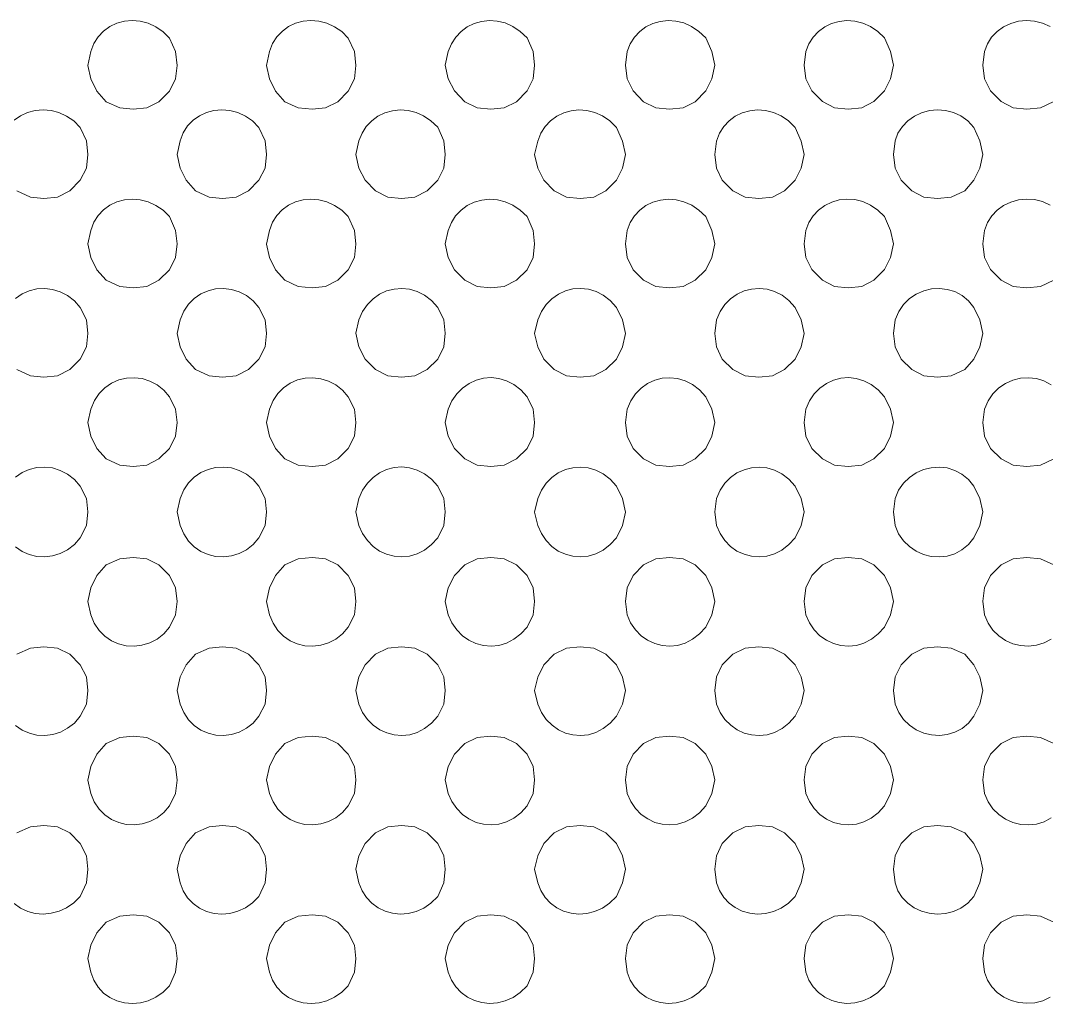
# Model space of a CAD drawing. Extents: x 0 to 248, y -13 to 228.
# Drawn here: x 93.49 to 110.93, y 41.18 to 57.89 of the extents above; entities that cross this region are included whole.
import ezdxf

# ---------------------------------------------------------------- set-up
doc = ezdxf.new("R2010")
doc.units = 0
doc.layers.add('GEOMETRY', color=7, linetype='Continuous')

msp = doc.modelspace()

# ---------------------------------------------------------------- linework, layer by layer
at = {"layer": 'GEOMETRY', "lineweight": 13}
for points in [[(96.153, 57.131), (96.126, 57.364), (96.024, 57.595), (95.911, 57.704), (95.788, 57.788), (95.658, 57.847), (95.523, 57.882), (95.388, 57.894), (95.255, 57.882), (95.127, 57.848), (95.008, 57.792), (94.901, 57.715), (94.809, 57.618), (94.736, 57.501), (94.683, 57.364), (94.632, 57.131), (94.683, 56.9), (94.787, 56.694), (94.942, 56.513), (95.174, 56.411), (95.406, 56.384), (95.637, 56.411), (95.842, 56.513), (96.024, 56.694), (96.126, 56.9), (96.153, 57.131)], [(99.191, 57.131), (99.165, 57.364), (99.061, 57.595), (98.949, 57.705), (98.826, 57.789), (98.696, 57.848), (98.562, 57.883), (98.426, 57.894), (98.293, 57.882), (98.166, 57.848), (98.047, 57.792), (97.94, 57.715), (97.848, 57.618), (97.775, 57.5), (97.723, 57.364), (97.671, 57.131), (97.723, 56.9), (97.826, 56.694), (97.981, 56.513), (98.212, 56.411), (98.445, 56.386), (98.675, 56.411), (98.881, 56.513), (99.061, 56.694), (99.165, 56.9), (99.191, 57.131)], [(102.23, 57.132), (102.204, 57.364), (102.101, 57.597), (101.985, 57.709), (101.86, 57.794), (101.728, 57.852), (101.594, 57.885), (101.46, 57.893), (101.328, 57.879), (101.202, 57.842), (101.085, 57.784), (100.979, 57.707), (100.888, 57.61), (100.815, 57.496), (100.761, 57.364), (100.71, 57.132), (100.761, 56.902), (100.865, 56.695), (101.045, 56.513), (101.251, 56.411), (101.483, 56.386), (101.714, 56.411), (101.92, 56.513), (102.101, 56.695), (102.204, 56.902), (102.23, 57.132)], [(105.295, 57.132), (105.243, 57.364), (105.14, 57.597), (105.024, 57.709), (104.899, 57.794), (104.767, 57.852), (104.633, 57.885), (104.499, 57.893), (104.367, 57.879), (104.241, 57.842), (104.124, 57.784), (104.018, 57.707), (103.927, 57.61), (103.854, 57.496), (103.801, 57.364), (103.775, 57.132), (103.801, 56.902), (103.904, 56.695), (104.084, 56.513), (104.291, 56.411), (104.523, 56.386), (104.754, 56.411), (104.96, 56.513), (105.14, 56.695), (105.243, 56.902), (105.295, 57.132)], [(108.334, 57.132), (108.282, 57.364), (108.179, 57.597), (108.064, 57.709), (107.94, 57.793), (107.809, 57.851), (107.675, 57.884), (107.54, 57.893), (107.408, 57.879), (107.281, 57.843), (107.164, 57.785), (107.057, 57.708), (106.966, 57.611), (106.892, 57.496), (106.84, 57.364), (106.814, 57.132), (106.84, 56.902), (106.943, 56.695), (107.123, 56.515), (107.329, 56.411), (107.561, 56.386), (107.792, 56.411), (107.999, 56.515), (108.179, 56.695), (108.282, 56.902), (108.334, 57.132)], [(97.672, 55.613), (97.647, 55.845), (97.543, 56.076), (97.432, 56.185), (97.311, 56.269), (97.181, 56.328), (97.047, 56.364), (96.911, 56.376), (96.777, 56.364), (96.649, 56.331), (96.529, 56.275), (96.421, 56.198), (96.329, 56.1), (96.255, 55.982), (96.204, 55.845), (96.152, 55.613), (96.204, 55.383), (96.307, 55.176), (96.461, 54.996), (96.693, 54.892), (96.925, 54.867), (97.157, 54.892), (97.363, 54.996), (97.543, 55.176), (97.647, 55.383), (97.672, 55.613)], [(100.711, 55.613), (100.685, 55.845), (100.582, 56.078), (100.467, 56.189), (100.343, 56.274), (100.213, 56.332), (100.078, 56.365), (99.943, 56.374), (99.811, 56.36), (99.684, 56.324), (99.566, 56.266), (99.46, 56.189), (99.368, 56.092), (99.295, 55.977), (99.243, 55.845), (99.191, 55.613), (99.243, 55.383), (99.346, 55.176), (99.526, 54.996), (99.732, 54.892), (99.964, 54.867), (100.195, 54.892), (100.402, 54.996), (100.582, 55.176), (100.685, 55.383), (100.711, 55.613)], [(103.775, 55.613), (103.723, 55.843), (103.621, 56.076), (103.508, 56.187), (103.384, 56.272), (103.254, 56.331), (103.119, 56.364), (102.984, 56.374), (102.851, 56.36), (102.724, 56.323), (102.606, 56.266), (102.499, 56.188), (102.408, 56.091), (102.334, 55.975), (102.282, 55.843), (102.23, 55.613), (102.282, 55.381), (102.384, 55.176), (102.565, 54.996), (102.771, 54.892), (103.003, 54.867), (103.235, 54.892), (103.44, 54.996), (103.621, 55.176), (103.723, 55.381), (103.775, 55.613)], [(106.814, 55.613), (106.762, 55.843), (106.659, 56.076), (106.545, 56.188), (106.421, 56.273), (106.29, 56.332), (106.155, 56.366), (106.02, 56.375), (105.888, 56.36), (105.761, 56.324), (105.643, 56.266), (105.537, 56.188), (105.446, 56.091), (105.373, 55.975), (105.321, 55.843), (105.294, 55.613), (105.321, 55.383), (105.422, 55.176), (105.603, 54.996), (105.808, 54.892), (106.041, 54.867), (106.273, 54.892), (106.478, 54.996), (106.659, 55.176), (106.762, 55.383), (106.814, 55.613)], [(109.853, 55.613), (109.801, 55.845), (109.699, 56.076), (109.596, 56.187), (109.479, 56.272), (109.351, 56.331), (109.217, 56.365), (109.079, 56.374), (108.943, 56.361), (108.811, 56.325), (108.688, 56.268), (108.578, 56.19), (108.484, 56.093), (108.409, 55.978), (108.359, 55.845), (108.333, 55.613), (108.359, 55.383), (108.461, 55.176), (108.642, 54.996), (108.848, 54.892), (109.08, 54.867), (109.312, 54.892), (109.543, 54.996), (109.699, 55.176), (109.801, 55.383), (109.853, 55.613)], [(96.153, 54.093), (96.126, 54.325), (96.024, 54.558), (95.912, 54.666), (95.789, 54.75), (95.659, 54.808), (95.524, 54.843), (95.388, 54.854), (95.255, 54.843), (95.126, 54.809), (95.007, 54.753), (94.9, 54.676), (94.808, 54.579), (94.734, 54.462), (94.683, 54.325), (94.632, 54.093), (94.683, 53.863), (94.787, 53.656), (94.942, 53.476), (95.174, 53.372), (95.406, 53.347), (95.637, 53.372), (95.842, 53.476), (96.024, 53.656), (96.126, 53.863), (96.153, 54.093)], [(99.191, 54.092), (99.165, 54.325), (99.061, 54.558), (98.95, 54.666), (98.828, 54.75), (98.697, 54.808), (98.563, 54.843), (98.427, 54.854), (98.293, 54.842), (98.165, 54.808), (98.046, 54.753), (97.938, 54.676), (97.847, 54.579), (97.774, 54.462), (97.723, 54.325), (97.671, 54.092), (97.723, 53.863), (97.826, 53.655), (97.981, 53.476), (98.212, 53.372), (98.445, 53.347), (98.675, 53.372), (98.881, 53.476), (99.061, 53.655), (99.165, 53.863), (99.191, 54.092)], [(102.23, 54.095), (102.204, 54.325), (102.101, 54.558), (101.986, 54.67), (101.862, 54.754), (101.731, 54.812), (101.597, 54.845), (101.462, 54.854), (101.33, 54.84), (101.203, 54.803), (101.085, 54.746), (100.979, 54.668), (100.887, 54.572), (100.814, 54.457), (100.761, 54.325), (100.71, 54.095), (100.761, 53.863), (100.865, 53.656), (101.045, 53.476), (101.251, 53.372), (101.483, 53.347), (101.714, 53.372), (101.92, 53.476), (102.101, 53.656), (102.204, 53.863), (102.23, 54.095)], [(105.295, 54.095), (105.243, 54.325), (105.14, 54.558), (105.025, 54.67), (104.901, 54.754), (104.77, 54.812), (104.636, 54.845), (104.501, 54.854), (104.368, 54.84), (104.242, 54.804), (104.124, 54.746), (104.018, 54.669), (103.927, 54.572), (103.853, 54.457), (103.801, 54.325), (103.775, 54.095), (103.801, 53.863), (103.904, 53.656), (104.084, 53.476), (104.291, 53.372), (104.523, 53.347), (104.754, 53.372), (104.96, 53.476), (105.14, 53.656), (105.243, 53.863), (105.295, 54.095)], [(108.334, 54.095), (108.282, 54.325), (108.179, 54.558), (108.064, 54.67), (107.94, 54.755), (107.809, 54.813), (107.675, 54.847), (107.54, 54.856), (107.408, 54.842), (107.282, 54.805), (107.164, 54.748), (107.058, 54.67), (106.967, 54.573), (106.893, 54.457), (106.84, 54.325), (106.814, 54.095), (106.84, 53.863), (106.943, 53.658), (107.123, 53.476), (107.329, 53.372), (107.561, 53.347), (107.792, 53.372), (107.999, 53.476), (108.179, 53.658), (108.282, 53.863), (108.334, 54.095)], [(97.672, 52.573), (97.647, 52.805), (97.543, 53.012), (97.442, 53.127), (97.328, 53.216), (97.204, 53.281), (97.073, 53.321), (96.939, 53.337), (96.806, 53.329), (96.676, 53.298), (96.553, 53.244), (96.441, 53.168), (96.343, 53.069), (96.263, 52.948), (96.204, 52.805), (96.152, 52.573), (96.204, 52.343), (96.307, 52.136), (96.461, 51.957), (96.693, 51.852), (96.925, 51.827), (97.157, 51.852), (97.363, 51.957), (97.543, 52.136), (97.647, 52.343), (97.672, 52.573)], [(100.711, 52.575), (100.685, 52.805), (100.582, 53.012), (100.475, 53.13), (100.358, 53.221), (100.234, 53.285), (100.104, 53.323), (99.972, 53.337), (99.841, 53.327), (99.714, 53.294), (99.594, 53.238), (99.484, 53.16), (99.387, 53.062), (99.305, 52.943), (99.243, 52.805), (99.191, 52.575), (99.243, 52.343), (99.346, 52.136), (99.526, 51.957), (99.732, 51.852), (99.964, 51.827), (100.195, 51.852), (100.402, 51.957), (100.582, 52.136), (100.685, 52.343), (100.711, 52.575)], [(103.775, 52.573), (103.723, 52.805), (103.621, 53.01), (103.515, 53.129), (103.398, 53.22), (103.274, 53.285), (103.144, 53.324), (103.013, 53.338), (102.882, 53.328), (102.756, 53.294), (102.636, 53.238), (102.525, 53.161), (102.428, 53.062), (102.346, 52.944), (102.282, 52.805), (102.23, 52.573), (102.282, 52.341), (102.384, 52.136), (102.565, 51.957), (102.771, 51.852), (103.003, 51.827), (103.235, 51.852), (103.44, 51.957), (103.621, 52.136), (103.723, 52.341), (103.775, 52.573)], [(106.814, 52.573), (106.762, 52.805), (106.659, 53.01), (106.553, 53.129), (106.437, 53.22), (106.312, 53.284), (106.182, 53.323), (106.051, 53.337), (105.92, 53.327), (105.793, 53.294), (105.673, 53.238), (105.563, 53.16), (105.466, 53.062), (105.384, 52.943), (105.321, 52.805), (105.294, 52.573), (105.321, 52.343), (105.422, 52.136), (105.603, 51.957), (105.808, 51.852), (106.041, 51.827), (106.273, 51.852), (106.478, 51.957), (106.659, 52.136), (106.762, 52.343), (106.814, 52.573)], [(109.853, 52.573), (109.801, 52.805), (109.699, 53.01), (109.607, 53.127), (109.498, 53.217), (109.378, 53.282), (109.248, 53.321), (109.114, 53.337), (108.979, 53.328), (108.847, 53.296), (108.721, 53.241), (108.605, 53.164), (108.504, 53.066), (108.421, 52.946), (108.359, 52.805), (108.333, 52.573), (108.359, 52.343), (108.461, 52.136), (108.642, 51.957), (108.848, 51.852), (109.08, 51.827), (109.312, 51.852), (109.543, 51.957), (109.699, 52.136), (109.801, 52.343), (109.853, 52.573)], [(96.153, 51.054), (96.126, 51.286), (96.024, 51.491), (95.923, 51.607), (95.809, 51.697), (95.685, 51.762), (95.554, 51.803), (95.421, 51.819), (95.288, 51.811), (95.158, 51.78), (95.035, 51.726), (94.923, 51.649), (94.825, 51.55), (94.744, 51.429), (94.683, 51.286), (94.632, 51.054), (94.683, 50.822), (94.787, 50.617), (94.942, 50.437), (95.174, 50.332), (95.406, 50.308), (95.637, 50.332), (95.842, 50.437), (96.024, 50.617), (96.126, 50.822), (96.153, 51.054)], [(99.191, 51.054), (99.165, 51.286), (99.061, 51.491), (98.961, 51.606), (98.847, 51.697), (98.723, 51.762), (98.593, 51.802), (98.459, 51.819), (98.326, 51.811), (98.197, 51.78), (98.074, 51.726), (97.962, 51.649), (97.864, 51.55), (97.783, 51.429), (97.723, 51.286), (97.671, 51.054), (97.723, 50.824), (97.826, 50.617), (97.981, 50.437), (98.212, 50.332), (98.445, 50.308), (98.675, 50.332), (98.881, 50.437), (99.061, 50.617), (99.165, 50.824), (99.191, 51.054)], [(102.23, 51.054), (102.204, 51.286), (102.101, 51.491), (101.995, 51.61), (101.877, 51.702), (101.753, 51.767), (101.623, 51.806), (101.492, 51.82), (101.362, 51.81), (101.235, 51.776), (101.116, 51.72), (101.006, 51.642), (100.908, 51.543), (100.825, 51.424), (100.761, 51.286), (100.71, 51.054), (100.761, 50.824), (100.865, 50.617), (101.045, 50.437), (101.251, 50.332), (101.483, 50.308), (101.714, 50.332), (101.92, 50.437), (102.101, 50.617), (102.204, 50.824), (102.23, 51.054)], [(105.295, 51.054), (105.243, 51.286), (105.14, 51.493), (105.033, 51.612), (104.915, 51.703), (104.79, 51.767), (104.66, 51.806), (104.529, 51.819), (104.398, 51.809), (104.272, 51.775), (104.152, 51.719), (104.043, 51.641), (103.945, 51.542), (103.864, 51.424), (103.801, 51.286), (103.775, 51.054), (103.801, 50.824), (103.904, 50.617), (104.084, 50.437), (104.291, 50.332), (104.523, 50.308), (104.754, 50.332), (104.96, 50.437), (105.14, 50.617), (105.243, 50.824), (105.295, 51.054)], [(108.334, 51.054), (108.282, 51.286), (108.179, 51.493), (108.072, 51.612), (107.954, 51.703), (107.829, 51.767), (107.699, 51.806), (107.568, 51.82), (107.438, 51.809), (107.311, 51.775), (107.192, 51.719), (107.082, 51.641), (106.985, 51.542), (106.903, 51.424), (106.84, 51.286), (106.814, 51.054), (106.84, 50.824), (106.943, 50.617), (107.123, 50.437), (107.329, 50.332), (107.561, 50.308), (107.792, 50.332), (107.999, 50.437), (108.179, 50.617), (108.282, 50.824), (108.334, 51.054)], [(97.672, 49.536), (97.647, 49.766), (97.543, 49.973), (97.442, 50.088), (97.328, 50.178), (97.204, 50.243), (97.073, 50.283), (96.939, 50.299), (96.806, 50.291), (96.676, 50.26), (96.553, 50.206), (96.441, 50.129), (96.343, 50.03), (96.263, 49.909), (96.204, 49.766), (96.152, 49.536), (96.204, 49.304), (96.263, 49.162), (96.343, 49.04), (96.441, 48.941), (96.553, 48.865), (96.676, 48.81), (96.806, 48.779), (96.939, 48.772), (97.073, 48.788), (97.204, 48.828), (97.328, 48.893), (97.442, 48.983), (97.543, 49.097), (97.647, 49.304), (97.672, 49.536)], [(100.711, 49.536), (100.685, 49.766), (100.582, 49.973), (100.475, 50.092), (100.358, 50.183), (100.233, 50.247), (100.104, 50.286), (99.972, 50.3), (99.841, 50.29), (99.714, 50.256), (99.595, 50.2), (99.485, 50.122), (99.387, 50.023), (99.306, 49.905), (99.243, 49.766), (99.191, 49.536), (99.243, 49.304), (99.306, 49.166), (99.387, 49.047), (99.485, 48.949), (99.595, 48.871), (99.714, 48.815), (99.841, 48.781), (99.972, 48.771), (100.104, 48.785), (100.233, 48.824), (100.358, 48.888), (100.475, 48.979), (100.582, 49.097), (100.685, 49.304), (100.711, 49.536)], [(103.775, 49.534), (103.723, 49.766), (103.621, 49.973), (103.514, 50.091), (103.397, 50.182), (103.272, 50.246), (103.142, 50.285), (103.01, 50.299), (102.88, 50.288), (102.753, 50.255), (102.633, 50.199), (102.523, 50.121), (102.426, 50.023), (102.345, 49.904), (102.282, 49.766), (102.23, 49.534), (102.282, 49.304), (102.345, 49.166), (102.427, 49.048), (102.524, 48.949), (102.633, 48.871), (102.753, 48.815), (102.88, 48.781), (103.01, 48.771), (103.142, 48.785), (103.272, 48.823), (103.397, 48.888), (103.514, 48.979), (103.621, 49.097), (103.723, 49.304), (103.775, 49.534)], [(106.814, 49.536), (106.762, 49.766), (106.659, 49.973), (106.553, 50.091), (106.436, 50.182), (106.311, 50.246), (106.181, 50.285), (106.049, 50.298), (105.918, 50.288), (105.791, 50.254), (105.671, 50.198), (105.561, 50.121), (105.464, 50.022), (105.383, 49.904), (105.321, 49.766), (105.294, 49.536), (105.321, 49.304), (105.383, 49.167), (105.465, 49.048), (105.562, 48.949), (105.671, 48.871), (105.791, 48.815), (105.918, 48.781), (106.048, 48.771), (106.18, 48.784), (106.31, 48.823), (106.435, 48.888), (106.552, 48.979), (106.659, 49.097), (106.762, 49.304), (106.814, 49.536)], [(109.853, 49.536), (109.801, 49.766), (109.699, 49.973), (109.606, 50.089), (109.497, 50.179), (109.376, 50.243), (109.246, 50.283), (109.112, 50.297), (108.976, 50.288), (108.844, 50.256), (108.718, 50.201), (108.603, 50.124), (108.503, 50.026), (108.42, 49.906), (108.359, 49.766), (108.333, 49.536), (108.359, 49.304), (108.42, 49.164), (108.503, 49.044), (108.603, 48.945), (108.718, 48.868), (108.844, 48.813), (108.976, 48.78), (109.111, 48.771), (109.245, 48.786), (109.375, 48.825), (109.496, 48.89), (109.606, 48.981), (109.699, 49.097), (109.801, 49.304), (109.853, 49.536)], [(96.153, 48.015), (96.126, 48.247), (96.024, 48.454), (95.842, 48.633), (95.637, 48.738), (95.406, 48.763), (95.174, 48.738), (94.942, 48.633), (94.787, 48.454), (94.683, 48.247), (94.632, 48.015), (94.683, 47.785), (94.743, 47.642), (94.823, 47.521), (94.922, 47.422), (95.034, 47.345), (95.156, 47.291), (95.286, 47.26), (95.42, 47.252), (95.553, 47.268), (95.684, 47.308), (95.809, 47.373), (95.923, 47.463), (96.024, 47.578), (96.126, 47.785), (96.153, 48.015)], [(99.191, 48.015), (99.165, 48.247), (99.061, 48.454), (98.881, 48.633), (98.675, 48.738), (98.445, 48.763), (98.212, 48.738), (97.981, 48.633), (97.826, 48.454), (97.723, 48.247), (97.671, 48.015), (97.723, 47.785), (97.782, 47.642), (97.863, 47.521), (97.96, 47.422), (98.072, 47.345), (98.195, 47.291), (98.325, 47.26), (98.459, 47.252), (98.592, 47.268), (98.723, 47.308), (98.847, 47.373), (98.961, 47.463), (99.061, 47.578), (99.165, 47.785), (99.191, 48.015)], [(102.23, 48.015), (102.204, 48.247), (102.101, 48.454), (101.92, 48.634), (101.714, 48.738), (101.483, 48.763), (101.251, 48.738), (101.045, 48.634), (100.865, 48.454), (100.761, 48.247), (100.71, 48.015), (100.761, 47.785), (100.824, 47.647), (100.906, 47.529), (101.003, 47.43), (101.113, 47.353), (101.233, 47.297), (101.36, 47.263), (101.491, 47.253), (101.623, 47.266), (101.753, 47.305), (101.878, 47.369), (101.995, 47.46), (102.101, 47.578), (102.204, 47.785), (102.23, 48.015)], [(105.295, 48.015), (105.243, 48.247), (105.14, 48.454), (104.96, 48.634), (104.754, 48.738), (104.523, 48.763), (104.291, 48.738), (104.084, 48.634), (103.904, 48.454), (103.801, 48.247), (103.775, 48.015), (103.801, 47.785), (103.863, 47.647), (103.945, 47.529), (104.042, 47.43), (104.152, 47.353), (104.272, 47.297), (104.399, 47.263), (104.53, 47.253), (104.662, 47.266), (104.792, 47.305), (104.916, 47.369), (105.033, 47.46), (105.14, 47.578), (105.243, 47.785), (105.295, 48.015)], [(108.334, 48.015), (108.282, 48.247), (108.179, 48.454), (107.999, 48.634), (107.792, 48.738), (107.561, 48.763), (107.329, 48.738), (107.123, 48.634), (106.943, 48.454), (106.84, 48.247), (106.814, 48.015), (106.84, 47.785), (106.903, 47.647), (106.984, 47.528), (107.081, 47.43), (107.192, 47.352), (107.311, 47.296), (107.438, 47.263), (107.569, 47.253), (107.701, 47.266), (107.831, 47.305), (107.956, 47.369), (108.073, 47.46), (108.179, 47.578), (108.282, 47.785), (108.334, 48.015)], [(97.672, 46.497), (97.647, 46.729), (97.543, 46.934), (97.363, 47.114), (97.157, 47.218), (96.925, 47.243), (96.693, 47.218), (96.461, 47.114), (96.307, 46.934), (96.204, 46.729), (96.152, 46.497), (96.204, 46.265), (96.264, 46.123), (96.344, 46.002), (96.443, 45.903), (96.555, 45.826), (96.677, 45.772), (96.807, 45.741), (96.94, 45.734), (97.074, 45.75), (97.205, 45.791), (97.328, 45.855), (97.442, 45.945), (97.543, 46.06), (97.647, 46.265), (97.672, 46.497)], [(100.711, 46.497), (100.685, 46.729), (100.582, 46.934), (100.402, 47.114), (100.195, 47.218), (99.964, 47.243), (99.732, 47.218), (99.526, 47.114), (99.346, 46.934), (99.243, 46.729), (99.191, 46.497), (99.243, 46.265), (99.306, 46.127), (99.388, 46.008), (99.486, 45.91), (99.596, 45.832), (99.717, 45.776), (99.843, 45.743), (99.974, 45.733), (100.106, 45.747), (100.235, 45.786), (100.36, 45.851), (100.476, 45.942), (100.582, 46.06), (100.685, 46.265), (100.711, 46.497)], [(103.775, 46.497), (103.723, 46.727), (103.621, 46.934), (103.44, 47.114), (103.235, 47.218), (103.003, 47.243), (102.771, 47.218), (102.565, 47.114), (102.384, 46.934), (102.282, 46.727), (102.23, 46.497), (102.282, 46.265), (102.346, 46.127), (102.428, 46.008), (102.526, 45.909), (102.636, 45.831), (102.756, 45.775), (102.882, 45.742), (103.013, 45.732), (103.144, 45.746), (103.273, 45.785), (103.398, 45.85), (103.515, 45.941), (103.621, 46.06), (103.723, 46.265), (103.775, 46.497)], [(106.814, 46.497), (106.762, 46.729), (106.659, 46.934), (106.478, 47.114), (106.273, 47.218), (106.041, 47.243), (105.808, 47.218), (105.603, 47.114), (105.422, 46.934), (105.321, 46.729), (105.294, 46.497), (105.321, 46.265), (105.384, 46.127), (105.466, 46.008), (105.564, 45.909), (105.674, 45.831), (105.794, 45.775), (105.92, 45.742), (106.051, 45.732), (106.182, 45.746), (106.312, 45.785), (106.437, 45.85), (106.553, 45.941), (106.659, 46.06), (106.762, 46.265), (106.814, 46.497)], [(109.853, 46.497), (109.801, 46.729), (109.699, 46.934), (109.543, 47.114), (109.312, 47.218), (109.08, 47.243), (108.848, 47.218), (108.642, 47.114), (108.461, 46.934), (108.359, 46.729), (108.333, 46.497), (108.359, 46.265), (108.421, 46.125), (108.504, 46.005), (108.605, 45.906), (108.721, 45.829), (108.847, 45.774), (108.979, 45.742), (109.114, 45.733), (109.248, 45.749), (109.378, 45.789), (109.498, 45.853), (109.607, 45.944), (109.699, 46.06), (109.801, 46.265), (109.853, 46.497)], [(96.153, 44.976), (96.126, 45.207), (96.024, 45.414), (95.842, 45.595), (95.637, 45.699), (95.406, 45.724), (95.174, 45.699), (94.942, 45.595), (94.787, 45.414), (94.683, 45.207), (94.632, 44.976), (94.683, 44.746), (94.743, 44.603), (94.824, 44.482), (94.922, 44.383), (95.034, 44.306), (95.157, 44.252), (95.286, 44.22), (95.42, 44.213), (95.554, 44.229), (95.684, 44.269), (95.809, 44.334), (95.923, 44.424), (96.024, 44.539), (96.126, 44.746), (96.153, 44.976)], [(99.191, 44.978), (99.165, 45.207), (99.061, 45.415), (98.881, 45.595), (98.675, 45.699), (98.445, 45.724), (98.212, 45.699), (97.981, 45.595), (97.826, 45.415), (97.723, 45.207), (97.671, 44.978), (97.723, 44.746), (97.782, 44.603), (97.863, 44.482), (97.96, 44.383), (98.072, 44.306), (98.195, 44.252), (98.325, 44.22), (98.459, 44.213), (98.592, 44.229), (98.723, 44.269), (98.847, 44.334), (98.961, 44.424), (99.061, 44.539), (99.165, 44.746), (99.191, 44.978)], [(102.23, 44.978), (102.204, 45.207), (102.101, 45.415), (101.92, 45.595), (101.714, 45.699), (101.483, 45.724), (101.251, 45.699), (101.045, 45.595), (100.865, 45.415), (100.761, 45.207), (100.71, 44.978), (100.761, 44.746), (100.824, 44.608), (100.906, 44.489), (101.004, 44.39), (101.114, 44.313), (101.234, 44.256), (101.36, 44.223), (101.491, 44.212), (101.623, 44.226), (101.752, 44.265), (101.877, 44.329), (101.995, 44.42), (102.101, 44.539), (102.204, 44.746), (102.23, 44.978)], [(105.295, 44.978), (105.243, 45.207), (105.14, 45.415), (104.96, 45.595), (104.754, 45.699), (104.523, 45.724), (104.291, 45.699), (104.084, 45.595), (103.904, 45.415), (103.801, 45.207), (103.775, 44.978), (103.801, 44.746), (103.864, 44.608), (103.945, 44.489), (104.043, 44.39), (104.153, 44.313), (104.272, 44.256), (104.399, 44.223), (104.53, 44.212), (104.662, 44.226), (104.791, 44.265), (104.916, 44.329), (105.033, 44.42), (105.14, 44.539), (105.243, 44.746), (105.295, 44.978)], [(108.334, 44.978), (108.282, 45.207), (108.179, 45.415), (107.999, 45.595), (107.792, 45.699), (107.561, 45.724), (107.329, 45.699), (107.123, 45.595), (106.943, 45.415), (106.84, 45.207), (106.814, 44.978), (106.84, 44.746), (106.903, 44.608), (106.985, 44.489), (107.082, 44.39), (107.192, 44.312), (107.312, 44.256), (107.439, 44.223), (107.569, 44.212), (107.701, 44.226), (107.831, 44.265), (107.955, 44.329), (108.072, 44.42), (108.179, 44.539), (108.282, 44.746), (108.334, 44.978)], [(97.672, 43.458), (97.647, 43.688), (97.543, 43.895), (97.363, 44.075), (97.157, 44.179), (96.925, 44.204), (96.693, 44.179), (96.461, 44.075), (96.307, 43.895), (96.204, 43.688), (96.152, 43.458), (96.204, 43.226), (96.255, 43.089), (96.329, 42.971), (96.422, 42.873), (96.529, 42.797), (96.649, 42.741), (96.778, 42.708), (96.912, 42.697), (97.047, 42.708), (97.182, 42.744), (97.311, 42.803), (97.433, 42.886), (97.543, 42.995), (97.647, 43.226), (97.672, 43.458)], [(100.711, 43.458), (100.685, 43.688), (100.582, 43.895), (100.402, 44.077), (100.195, 44.179), (99.964, 44.204), (99.732, 44.179), (99.526, 44.077), (99.346, 43.895), (99.243, 43.688), (99.191, 43.458), (99.243, 43.226), (99.296, 43.093), (99.37, 42.978), (99.462, 42.881), (99.569, 42.804), (99.687, 42.746), (99.814, 42.71), (99.946, 42.697), (100.081, 42.706), (100.215, 42.74), (100.345, 42.799), (100.468, 42.883), (100.582, 42.995), (100.685, 43.226), (100.711, 43.458)], [(103.775, 43.457), (103.723, 43.688), (103.621, 43.895), (103.44, 44.075), (103.235, 44.179), (103.003, 44.204), (102.771, 44.179), (102.565, 44.075), (102.384, 43.895), (102.282, 43.688), (102.23, 43.457), (102.282, 43.226), (102.335, 43.094), (102.408, 42.979), (102.5, 42.882), (102.606, 42.804), (102.723, 42.746), (102.85, 42.71), (102.982, 42.696), (103.117, 42.705), (103.251, 42.738), (103.382, 42.797), (103.506, 42.881), (103.621, 42.993), (103.723, 43.226), (103.775, 43.457)], [(106.814, 43.457), (106.762, 43.688), (106.659, 43.895), (106.478, 44.075), (106.273, 44.179), (106.041, 44.204), (105.808, 44.179), (105.603, 44.075), (105.422, 43.895), (105.321, 43.688), (105.294, 43.457), (105.321, 43.226), (105.373, 43.094), (105.446, 42.98), (105.537, 42.883), (105.643, 42.805), (105.761, 42.748), (105.888, 42.712), (106.02, 42.697), (106.155, 42.706), (106.29, 42.739), (106.421, 42.797), (106.545, 42.882), (106.659, 42.993), (106.762, 43.226), (106.814, 43.457)], [(109.853, 43.457), (109.801, 43.688), (109.699, 43.895), (109.543, 44.075), (109.312, 44.179), (109.08, 44.204), (108.848, 44.179), (108.642, 44.075), (108.461, 43.895), (108.359, 43.688), (108.333, 43.457), (108.359, 43.226), (108.409, 43.093), (108.482, 42.978), (108.576, 42.881), (108.687, 42.804), (108.81, 42.747), (108.941, 42.711), (109.078, 42.697), (109.216, 42.706), (109.351, 42.74), (109.479, 42.798), (109.596, 42.882), (109.699, 42.993), (109.801, 43.226), (109.853, 43.457)], [(96.153, 41.939), (96.126, 42.168), (96.024, 42.376), (95.842, 42.556), (95.637, 42.66), (95.406, 42.685), (95.174, 42.66), (94.942, 42.556), (94.787, 42.376), (94.683, 42.168), (94.632, 41.939), (94.683, 41.707), (94.735, 41.569), (94.809, 41.451), (94.901, 41.353), (95.009, 41.276), (95.128, 41.221), (95.256, 41.187), (95.39, 41.175), (95.526, 41.187), (95.66, 41.222), (95.79, 41.281), (95.913, 41.366), (96.024, 41.476), (96.126, 41.707), (96.153, 41.939)], [(99.191, 41.939), (99.165, 42.168), (99.061, 42.376), (98.881, 42.556), (98.675, 42.66), (98.445, 42.685), (98.212, 42.66), (97.981, 42.556), (97.826, 42.376), (97.723, 42.168), (97.671, 41.939), (97.723, 41.707), (97.774, 41.569), (97.848, 41.451), (97.94, 41.353), (98.047, 41.276), (98.167, 41.221), (98.295, 41.187), (98.429, 41.175), (98.564, 41.187), (98.699, 41.222), (98.829, 41.281), (98.951, 41.366), (99.061, 41.476), (99.165, 41.707), (99.191, 41.939)], [(102.23, 41.939), (102.204, 42.169), (102.101, 42.376), (101.92, 42.556), (101.714, 42.66), (101.483, 42.685), (101.251, 42.66), (101.045, 42.556), (100.865, 42.376), (100.761, 42.169), (100.71, 41.939), (100.761, 41.707), (100.815, 41.574), (100.889, 41.459), (100.981, 41.362), (101.087, 41.284), (101.205, 41.226), (101.331, 41.19), (101.463, 41.176), (101.598, 41.185), (101.732, 41.219), (101.863, 41.278), (101.987, 41.363), (102.101, 41.476), (102.204, 41.707), (102.23, 41.939)], [(105.295, 41.939), (105.243, 42.169), (105.14, 42.376), (104.96, 42.556), (104.754, 42.66), (104.523, 42.685), (104.291, 42.66), (104.084, 42.556), (103.904, 42.376), (103.801, 42.169), (103.775, 41.939), (103.801, 41.707), (103.854, 41.574), (103.928, 41.459), (104.02, 41.362), (104.126, 41.284), (104.244, 41.226), (104.371, 41.19), (104.503, 41.176), (104.637, 41.185), (104.771, 41.219), (104.902, 41.278), (105.025, 41.363), (105.14, 41.476), (105.243, 41.707), (105.295, 41.939)], [(108.334, 41.939), (108.282, 42.171), (108.179, 42.376), (107.999, 42.556), (107.792, 42.66), (107.561, 42.685), (107.329, 42.66), (107.123, 42.556), (106.943, 42.376), (106.84, 42.171), (106.814, 41.939), (106.84, 41.707), (106.893, 41.574), (106.967, 41.459), (107.059, 41.362), (107.166, 41.284), (107.283, 41.226), (107.41, 41.19), (107.542, 41.176), (107.676, 41.185), (107.81, 41.219), (107.941, 41.278), (108.064, 41.363), (108.179, 41.476), (108.282, 41.707), (108.334, 41.939)]]:
    msp.add_lwpolyline(points, close=True, dxfattribs=at)
for points in [[(110.996, 57.793), (110.868, 57.851), (110.733, 57.884), (110.596, 57.893), (110.46, 57.88), (110.329, 57.844), (110.206, 57.786), (110.096, 57.709), (110.002, 57.612), (109.929, 57.497), (109.879, 57.364), (109.852, 57.132), (109.879, 56.902), (109.982, 56.695), (110.162, 56.515), (110.368, 56.411), (110.6, 56.386), (110.832, 56.411), (111.062, 56.515)], [(93.423, 54.996), (93.655, 54.892), (93.887, 54.867), (94.118, 54.892), (94.324, 54.996), (94.504, 55.176), (94.608, 55.383), (94.633, 55.613), (94.633, 55.613), (94.608, 55.845), (94.504, 56.076), (94.393, 56.185), (94.271, 56.269), (94.141, 56.328), (94.007, 56.363), (93.871, 56.375), (93.737, 56.364), (93.609, 56.33), (93.489, 56.274), (93.382, 56.197)], [(110.996, 54.755), (110.867, 54.813), (110.733, 54.847), (110.596, 54.856), (110.46, 54.842), (110.329, 54.806), (110.206, 54.748), (110.096, 54.67), (110.003, 54.573), (109.929, 54.458), (109.879, 54.325), (109.852, 54.095), (109.879, 53.863), (109.982, 53.658), (110.162, 53.476), (110.368, 53.372), (110.6, 53.347), (110.832, 53.372), (111.062, 53.476)], [(93.423, 51.957), (93.655, 51.852), (93.887, 51.827), (94.118, 51.852), (94.324, 51.957), (94.504, 52.136), (94.608, 52.343), (94.633, 52.573), (94.633, 52.573), (94.608, 52.805), (94.504, 53.012), (94.403, 53.127), (94.289, 53.216), (94.164, 53.281), (94.034, 53.321), (93.9, 53.337), (93.767, 53.329), (93.637, 53.298), (93.515, 53.244), (93.403, 53.168)], [(111.014, 51.7), (110.892, 51.765), (110.762, 51.804), (110.629, 51.819), (110.494, 51.81), (110.362, 51.777), (110.238, 51.722), (110.123, 51.644), (110.023, 51.546), (109.94, 51.426), (109.879, 51.286), (109.852, 51.054), (109.879, 50.824), (109.982, 50.617), (110.162, 50.437), (110.368, 50.332), (110.6, 50.308), (110.832, 50.332), (111.062, 50.437)], [(93.403, 48.942), (93.515, 48.865), (93.637, 48.811), (93.767, 48.779), (93.9, 48.772), (94.034, 48.788), (94.164, 48.828), (94.289, 48.893), (94.403, 48.982), (94.504, 49.097), (94.608, 49.304), (94.633, 49.536), (94.633, 49.536), (94.608, 49.766), (94.504, 49.973), (94.403, 50.088), (94.289, 50.178), (94.164, 50.242), (94.034, 50.283), (93.9, 50.299), (93.767, 50.291), (93.637, 50.26), (93.515, 50.206), (93.403, 50.129)], [(111.062, 48.634), (110.832, 48.738), (110.6, 48.763), (110.368, 48.738), (110.162, 48.634), (109.982, 48.454), (109.879, 48.247), (109.852, 48.017), (109.879, 47.785), (109.94, 47.645), (110.022, 47.525), (110.123, 47.427), (110.238, 47.349), (110.363, 47.294), (110.495, 47.262), (110.63, 47.253), (110.765, 47.268), (110.894, 47.307), (111.015, 47.372)], [(93.404, 45.903), (93.516, 45.826), (93.638, 45.772), (93.768, 45.741), (93.901, 45.734), (94.035, 45.75), (94.165, 45.79), (94.289, 45.855), (94.403, 45.945), (94.504, 46.06), (94.608, 46.265), (94.633, 46.497), (94.633, 46.497), (94.608, 46.729), (94.504, 46.934), (94.324, 47.114), (94.118, 47.218), (93.887, 47.243), (93.655, 47.218), (93.423, 47.114)], [(111.062, 45.595), (110.832, 45.699), (110.6, 45.724), (110.368, 45.699), (110.162, 45.595), (109.982, 45.415), (109.879, 45.207), (109.852, 44.978), (109.879, 44.746), (109.94, 44.606), (110.023, 44.486), (110.124, 44.387), (110.239, 44.309), (110.364, 44.254), (110.496, 44.222), (110.631, 44.212), (110.765, 44.227), (110.894, 44.267), (111.015, 44.331)], [(93.382, 42.874), (93.49, 42.797), (93.61, 42.742), (93.739, 42.708), (93.873, 42.697), (94.008, 42.709), (94.143, 42.744), (94.272, 42.803), (94.394, 42.887), (94.504, 42.995), (94.608, 43.226), (94.633, 43.458), (94.633, 43.458), (94.608, 43.688), (94.504, 43.895), (94.324, 44.075), (94.118, 44.179), (93.887, 44.204), (93.655, 44.179), (93.423, 44.075)], [(111.062, 42.556), (110.832, 42.66), (110.6, 42.685), (110.368, 42.66), (110.162, 42.556), (109.982, 42.376), (109.879, 42.17), (109.852, 41.939), (109.879, 41.707), (109.929, 41.574), (110.003, 41.458), (110.097, 41.361), (110.208, 41.284), (110.331, 41.227), (110.463, 41.191), (110.599, 41.178), (110.737, 41.188), (110.871, 41.222), (110.999, 41.28)]]:
    msp.add_lwpolyline(points, dxfattribs=at)

doc.saveas('drawing.dxf')
